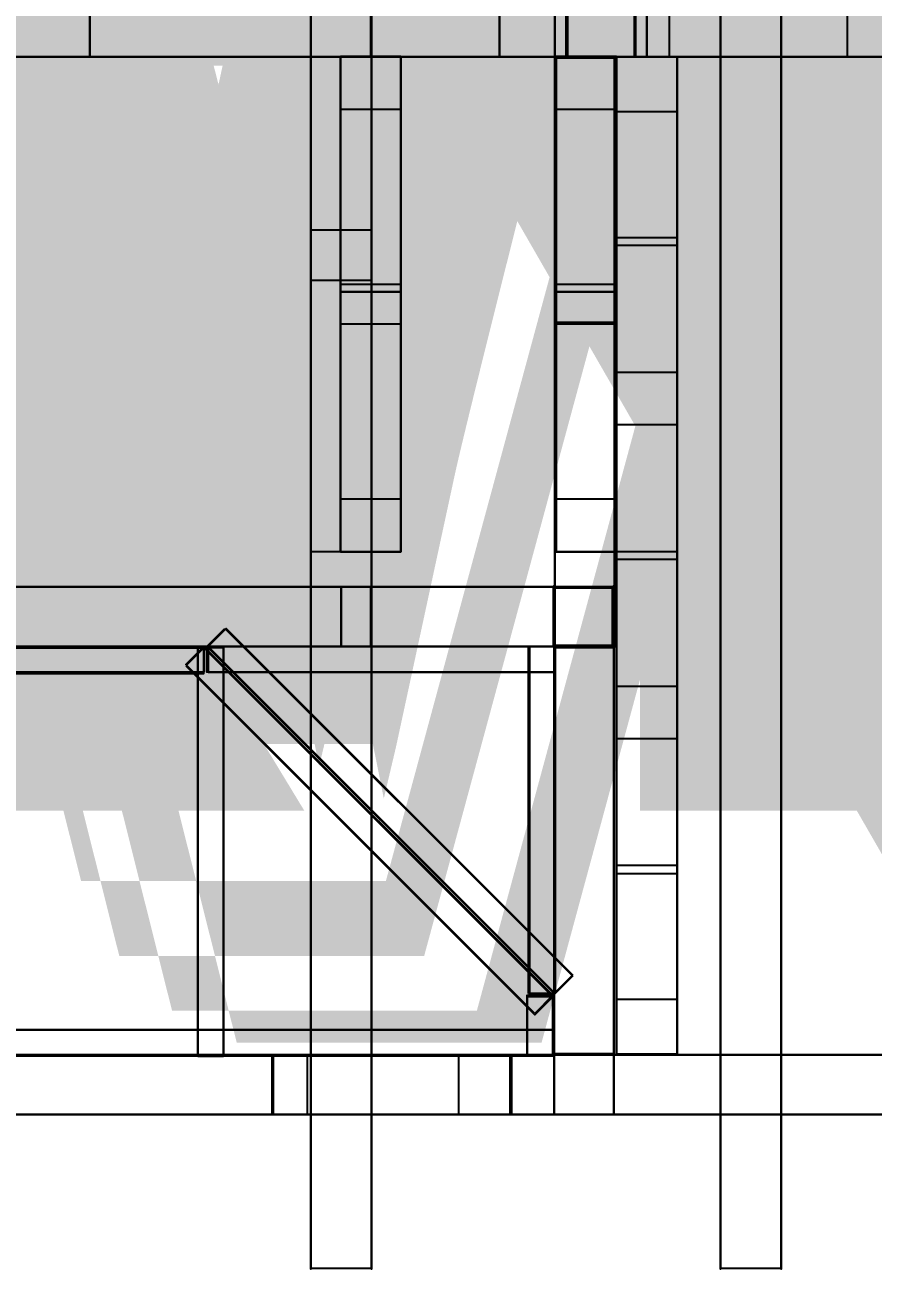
# Model space of a CAD drawing. Header units: inches. Extents: x 29 to 716, y 7 to 470.
# Drawn here: x 163.9 to 213.6, y 6.7 to 79.7 of the extents above; entities that cross this region are included whole.
import ezdxf

# ---------------------------------------------------------------- set-up
doc = ezdxf.new("R2010")
doc.units = ezdxf.units.IN
doc.header["$MEASUREMENT"] = 0
for name, color, linetype in [('FT2', 8, 'CONTINUOUS'), ('n1', 9, 'CONTINUOUS'), ('R1', 4, 'CONTINUOUS'), ('RT2', 7, 'CONTINUOUS'), ('W1', 5, 'CONTINUOUS'), ('W2', 5, 'CONTINUOUS')]:
    doc.layers.add(name, color=color, linetype=linetype)

msp = doc.modelspace()

# ---------------------------------------------------------------- linework, layer by layer
at = {"layer": 'FT2'}
for points in [[(185.89, 48.76, 112), (185.89, 77.81, 112), (182.35, 77.81, 112), (182.35, 48.76, 112)], [(182.35, 48.76, 112), (182.35, 77.81, 112), (182.35, 77.81, 110.54), (182.35, 48.76, 110.54)], [(182.35, 48.76, 96), (182.35, 77.81, 96), (185.89, 77.81, 96), (185.89, 48.76, 96)], [(182.35, 48.76, 96), (182.35, 48.76, 97.46), (182.35, 77.81, 97.46), (182.35, 77.81, 96)], [(182.35, 77.81, 96.04), (182.35, 77.81, 111.96), (185.89, 77.81, 111.96), (185.89, 77.81, 96.04)], [(182.35, 77.81, 96.04), (182.35, 76.35, 96.04), (182.35, 76.35, 111.96), (182.35, 77.81, 111.96)], [(185.89, 48.76, 112), (185.89, 48.76, 110.54), (185.89, 77.81, 110.54), (185.89, 77.81, 112)], [(185.89, 48.76, 96), (185.89, 77.81, 96), (185.89, 77.81, 97.46), (185.89, 48.76, 97.46)], [(185.89, 77.81, 96.04), (185.89, 77.81, 111.96), (185.89, 76.35, 111.96), (185.89, 76.35, 96.04)], [(198.53, 48.76, 112), (198.53, 77.81, 112), (194.99, 77.81, 112), (194.99, 48.76, 112)], [(194.99, 48.76, 112), (194.99, 77.81, 112), (194.99, 77.81, 110.54), (194.99, 48.76, 110.54)], [(194.99, 48.76, 96), (194.99, 77.81, 96), (198.53, 77.81, 96), (198.53, 48.76, 96)], [(194.99, 48.76, 96), (194.99, 48.76, 97.46), (194.99, 77.81, 97.46), (194.99, 77.81, 96)], [(194.99, 77.81, 96.04), (194.99, 77.81, 111.96), (198.53, 77.81, 111.96), (198.53, 77.81, 96.04)], [(194.99, 77.81, 96.04), (194.99, 76.35, 96.04), (194.99, 76.35, 111.96), (194.99, 77.81, 111.96)], [(198.53, 48.76, 112), (198.53, 48.76, 110.54), (198.53, 77.81, 110.54), (198.53, 77.81, 112)], [(198.53, 48.76, 96), (198.53, 77.81, 96), (198.53, 77.81, 97.46), (198.53, 48.76, 97.46)], [(198.53, 77.81, 96.04), (198.53, 77.81, 111.96), (198.53, 76.35, 111.96), (198.53, 76.35, 96.04)], [(202.07, 19.32, 112), (202.07, 77.78, 112), (198.53, 77.78, 112), (198.53, 19.32, 112)], [(198.53, 19.32, 112), (198.53, 77.78, 112), (198.53, 77.78, 110.54), (198.53, 19.32, 110.54)], [(198.53, 19.32, 96), (198.53, 77.78, 96), (202.07, 77.78, 96), (202.07, 19.32, 96)], [(198.53, 19.32, 96), (198.53, 19.32, 97.46), (198.53, 77.78, 97.46), (198.53, 77.78, 96)], [(198.53, 77.78, 96.04), (198.53, 77.78, 111.96), (202.07, 77.78, 111.96), (202.07, 77.78, 96.04)], [(198.53, 77.78, 96.04), (198.53, 76.32, 96.04), (198.53, 76.32, 111.96), (198.53, 77.78, 111.96)], [(202.07, 19.32, 112), (202.07, 19.32, 110.54), (202.07, 77.78, 110.54), (202.07, 77.78, 112)], [(202.07, 19.32, 96), (202.07, 77.78, 96), (202.07, 77.78, 97.46), (202.07, 19.32, 97.46)], [(202.07, 77.78, 96.04), (202.07, 77.78, 111.96), (202.07, 76.32, 111.96), (202.07, 76.32, 96.04)], [(182.35, 64.46, 96.81), (182.35, 74.7, 112), (182.35, 75.91, 111.19), (182.35, 65.66, 96)], [(185.89, 64.46, 96.81), (185.89, 65.66, 96), (185.89, 75.91, 111.19), (185.89, 74.7, 112)], [(194.99, 64.46, 96.81), (194.99, 74.7, 112), (194.99, 75.91, 111.19), (194.99, 65.66, 96)], [(198.53, 64.46, 96.81), (198.53, 65.66, 96), (198.53, 75.91, 111.19), (198.53, 74.7, 112)], [(198.53, 67.2, 96.63), (198.53, 74.56, 112), (198.53, 75.87, 111.37), (198.53, 68.51, 96)], [(202.07, 67.2, 96.63), (202.07, 68.51, 96), (202.07, 75.87, 111.37), (202.07, 74.56, 112)], [(185.89, 64.46, 96.81), (185.89, 74.7, 112), (182.35, 74.7, 112), (182.35, 64.46, 96.81)], [(198.53, 64.46, 96.81), (198.53, 74.7, 112), (194.99, 74.7, 112), (194.99, 64.46, 96.81)], [(202.07, 67.2, 96.63), (202.07, 74.56, 112), (198.53, 74.56, 112), (198.53, 67.2, 96.63)], [(202.07, 59.3, 112), (202.07, 66.72, 96.64), (198.53, 66.72, 96.64), (198.53, 59.3, 112)], [(198.53, 59.3, 112), (198.53, 66.72, 96.64), (198.53, 65.4, 96), (198.53, 57.99, 111.37)], [(202.07, 59.3, 112), (202.07, 57.99, 111.37), (202.07, 65.4, 96), (202.07, 66.72, 96.64)], [(182.35, 64.01, 96.04), (182.35, 64.01, 111.96), (185.89, 64.01, 111.96), (185.89, 64.01, 96.04)], [(182.35, 64.01, 96.04), (182.35, 62.56, 96.04), (182.35, 62.56, 111.96), (182.35, 64.01, 111.96)], [(185.89, 64.01, 96.04), (185.89, 64.01, 111.96), (185.89, 62.56, 111.96), (185.89, 62.56, 96.04)], [(194.99, 64.01, 96.04), (194.99, 64.01, 111.96), (198.53, 64.01, 111.96), (198.53, 64.01, 96.04)], [(194.99, 64.01, 96.04), (194.99, 62.56, 96.04), (194.99, 62.56, 111.96), (194.99, 64.01, 111.96)], [(198.53, 64.01, 96.04), (198.53, 64.01, 111.96), (198.53, 62.56, 111.96), (198.53, 62.56, 96.04)], [(185.89, 51.87, 112), (185.89, 62.11, 96.81), (182.35, 62.11, 96.81), (182.35, 51.87, 112)], [(182.35, 51.87, 112), (182.35, 62.11, 96.81), (182.35, 60.91, 96), (182.35, 50.66, 111.19)], [(185.89, 51.87, 112), (185.89, 50.66, 111.19), (185.89, 60.91, 96), (185.89, 62.11, 96.81)], [(198.53, 51.87, 112), (198.53, 62.11, 96.81), (194.99, 62.11, 96.81), (194.99, 51.87, 112)], [(194.99, 51.87, 112), (194.99, 62.11, 96.81), (194.99, 60.91, 96), (194.99, 50.66, 111.19)], [(198.53, 51.87, 112), (198.53, 50.66, 111.19), (198.53, 60.91, 96), (198.53, 62.11, 96.81)], [(198.53, 48.79, 96.64), (198.53, 56.21, 112), (198.53, 57.52, 111.37), (198.53, 50.1, 96)], [(202.07, 48.79, 96.64), (202.07, 50.1, 96), (202.07, 57.52, 111.37), (202.07, 56.21, 112)], [(202.07, 48.79, 96.64), (202.07, 56.21, 112), (198.53, 56.21, 112), (198.53, 48.79, 96.64)], [(182.35, 48.76, 96.04), (182.35, 48.76, 111.96), (182.35, 50.22, 111.96), (182.35, 50.22, 96.04)], [(185.89, 48.76, 96.04), (185.89, 50.22, 96.04), (185.89, 50.22, 111.96), (185.89, 48.76, 111.96)], [(194.99, 48.76, 96.04), (194.99, 48.76, 111.96), (194.99, 50.22, 111.96), (194.99, 50.22, 96.04)], [(198.53, 48.76, 96.04), (198.53, 50.22, 96.04), (198.53, 50.22, 111.96), (198.53, 48.76, 111.96)], [(185.89, 48.76, 96.04), (185.89, 48.76, 111.96), (182.35, 48.76, 111.96), (182.35, 48.76, 96.04)], [(198.53, 48.76, 96.04), (198.53, 48.76, 111.96), (194.99, 48.76, 111.96), (194.99, 48.76, 96.04)], [(202.07, 40.89, 112), (202.07, 48.31, 96.64), (198.53, 48.31, 96.64), (198.53, 40.89, 112)], [(198.53, 40.89, 112), (198.53, 48.31, 96.64), (198.53, 47, 96), (198.53, 39.58, 111.37)], [(202.07, 40.89, 112), (202.07, 39.58, 111.37), (202.07, 47, 96), (202.07, 48.31, 96.64)], [(198.53, 30.39, 96.64), (198.53, 37.8, 112), (198.53, 39.11, 111.37), (198.53, 31.7, 96)], [(202.07, 30.39, 96.64), (202.07, 31.7, 96), (202.07, 39.11, 111.37), (202.07, 37.8, 112)], [(202.07, 30.39, 96.64), (202.07, 37.8, 112), (198.53, 37.8, 112), (198.53, 30.39, 96.64)], [(202.07, 22.54, 112), (202.07, 29.9, 96.63), (198.53, 29.9, 96.63), (198.53, 22.54, 112)], [(198.53, 22.54, 112), (198.53, 29.9, 96.63), (198.53, 28.59, 96), (198.53, 21.23, 111.37)], [(202.07, 22.54, 112), (202.07, 21.23, 111.37), (202.07, 28.59, 96), (202.07, 29.9, 96.63)], [(198.53, 19.32, 96.04), (198.53, 19.32, 111.96), (198.53, 20.78, 111.96), (198.53, 20.78, 96.04)], [(202.07, 19.32, 96.04), (202.07, 20.78, 96.04), (202.07, 20.78, 111.96), (202.07, 19.32, 111.96)], [(202.07, 19.32, 96.04), (202.07, 19.32, 111.96), (198.53, 19.32, 111.96), (198.53, 19.32, 96.04)]]:
    msp.add_3dface(points, dxfattribs=at)
at = {"layer": 'n1'}
for points in [[(359.33, 77.78, 96), (62.41, 77.78, 96), (62.41, 81.28, 96), (359.33, 81.28, 96)], [(62.41, 77.78, 106), (359.33, 77.78, 106), (359.33, 81.28, 106), (62.41, 81.28, 106)], [(359.33, 77.78, 106), (62.41, 77.78, 106), (62.41, 77.78, 96), (359.33, 77.78, 96)], [(62.41, 77.78, 96), (359.33, 77.78, 96), (359.33, 77.78, 106), (62.41, 77.78, 106)], [(198.29, 43.22, 96), (62.42, 43.22, 96), (62.42, 46.72, 96), (198.29, 46.72, 96)], [(62.42, 46.72, 106), (198.29, 46.72, 106), (198.29, 46.72, 96), (62.42, 46.72, 96)], [(62.42, 43.22, 106), (198.29, 43.22, 106), (198.29, 46.72, 106), (62.42, 46.72, 106)], [(198.29, 46.72, 96), (62.42, 46.72, 96), (62.42, 46.72, 106), (198.29, 46.72, 106)], [(188.29, 46.72, 96), (188.29, 46.72, 106), (198.29, 46.72, 106), (198.29, 46.72, 96)], [(194.85, 46.78, 96), (194.85, 46.78), (194.85, 43.28), (194.85, 43.28, 96)], [(198.29, 43.22, 106), (198.29, 43.22, 96), (198.29, 46.72, 96), (198.29, 46.72, 106)], [(198.35, 46.78), (198.35, 46.78, 96), (198.35, 43.28, 96), (198.35, 43.28)], [(194.85, 43.28), (194.85, 46.66), (198.35, 46.66), (198.35, 43.28)], [(194.85, 43.28, 3.5), (194.85, 46.66, 3.5), (194.85, 46.66), (194.85, 43.28)], [(194.85, 46.66), (194.85, 46.66, 96), (198.35, 46.66, 96), (198.35, 46.66)], [(194.85, 43.16), (194.85, 43.16, 96), (194.85, 46.66, 96), (194.85, 46.66)], [(194.85, 46.66, 96), (194.85, 43.28, 96), (198.35, 43.28, 96), (198.35, 46.66, 96)], [(194.85, 46.66, 92.5), (194.85, 43.28, 92.5), (194.85, 43.28, 96), (194.85, 46.66, 96)], [(198.35, 46.66, 3.5), (198.35, 43.28, 3.5), (198.35, 43.28), (198.35, 46.66)], [(198.35, 43.16, 96), (198.35, 43.16), (198.35, 46.66), (198.35, 46.66, 96)], [(198.35, 43.28, 92.5), (198.35, 46.66, 92.5), (198.35, 46.66, 96), (198.35, 43.28, 96)], [(198.29, 43.22, 106), (62.42, 43.22, 106), (62.42, 43.22, 96), (198.29, 43.22, 96)], [(62.42, 43.22, 96), (198.29, 43.22, 96), (198.29, 43.22, 106), (62.42, 43.22, 106)], [(188.29, 43.22, 106), (188.29, 43.22, 96), (198.29, 43.22, 96), (198.29, 43.22, 106)], [(194.85, 43.28, 96), (194.85, 43.28), (198.35, 43.28), (198.35, 43.28, 96)]]:
    msp.add_3dface(points, dxfattribs=at)
at = {"layer": 'R1'}
for points in [[(175.58, 44.28, 102.55), (195.92, 23.94, 102.12), (194.86, 22.88, 102.15), (174.52, 43.22, 102.57)], [(195.99, 23.94, 105.69), (175.65, 44.28, 106.11), (174.59, 43.22, 106.13), (194.93, 22.88, 105.71)], [(174.34, 43.22, 102.57), (89.86, 43.22, 102.57), (89.86, 43.14, 106.13), (174.34, 43.14, 106.13)], [(174.34, 41.72, 102.54), (89.86, 41.72, 102.54), (89.86, 43.22, 102.57), (174.34, 43.22, 102.57)], [(89.86, 41.64, 106.1), (174.34, 41.64, 106.1), (174.34, 43.14, 106.13), (89.86, 43.14, 106.13)], [(193.73, 21.71, 102.12), (173.28, 42.16, 102.55), (174.34, 43.22, 102.57), (194.79, 22.77, 102.14)], [(173.28, 42.08, 106.11), (193.73, 21.63, 105.68), (194.79, 22.69, 105.71), (174.34, 43.14, 106.13)], [(173.99, 43.22, 102.57), (173.99, 19.28, 102.07), (173.99, 19.21, 105.63), (173.99, 43.14, 106.13)], [(175.49, 43.22, 102.57), (175.49, 19.28, 102.07), (173.99, 19.28, 102.07), (173.99, 43.22, 102.57)], [(175.49, 19.21, 105.63), (175.49, 43.14, 106.13), (173.99, 43.14, 106.13), (173.99, 19.21, 105.63)], [(194.79, 22.77, 102.14), (174.34, 43.22, 102.57), (174.34, 43.14, 106.13), (194.79, 22.69, 105.71)], [(174.52, 43.22, 102.57), (194.86, 22.88, 102.15), (194.93, 22.88, 105.71), (174.59, 43.22, 106.13)], [(194.86, 43.22, 102.15), (174.52, 43.22, 102.57), (174.59, 43.22, 106.13), (194.93, 43.22, 105.71)], [(194.86, 41.72, 102.15), (174.52, 41.72, 102.57), (174.52, 43.22, 102.57), (194.86, 43.22, 102.15)], [(174.59, 41.72, 106.13), (194.93, 41.72, 105.71), (194.93, 43.22, 105.71), (174.59, 43.22, 106.13)], [(193.36, 22.88, 102.18), (193.36, 43.22, 102.18), (194.86, 43.22, 102.15), (194.86, 22.88, 102.15)], [(193.43, 43.22, 105.74), (193.43, 22.88, 105.74), (194.93, 22.88, 105.71), (194.93, 43.22, 105.71)], [(194.86, 22.88, 102.15), (194.86, 43.22, 102.15), (194.93, 43.22, 105.71), (194.93, 22.88, 105.71)], [(193.29, 19.29, 102.07), (193.29, 22.77, 102.14), (194.79, 22.77, 102.14), (194.79, 19.29, 102.07)], [(193.29, 22.69, 105.71), (193.29, 19.22, 105.63), (194.79, 19.22, 105.63), (194.79, 22.69, 105.71)], [(194.79, 19.29, 102.07), (194.79, 22.77, 102.14), (194.79, 22.69, 105.71), (194.79, 19.22, 105.63)], [(77.57, 20.76, 102.1), (194.79, 20.79, 102.1), (194.79, 19.29, 102.07), (77.57, 19.26, 102.07)], [(194.79, 20.72, 105.67), (77.57, 20.68, 105.66), (77.57, 19.18, 105.63), (194.79, 19.22, 105.63)], [(77.57, 19.26, 102.07), (194.79, 19.29, 102.07), (194.79, 19.22, 105.63), (77.57, 19.18, 105.63)]]:
    msp.add_3dface(points, dxfattribs=at)
at = {"layer": 'RT2'}
for points in [[(180.61, 377.81, 223.5), (180.61, 6.78, 238.98), (184.16, 6.78, 238.98), (184.16, 377.81, 223.5)], [(180.61, 377.81, 223.5), (180.61, 377.74, 222.04), (180.61, 6.72, 237.53), (180.61, 6.78, 238.98)], [(184.16, 377.81, 223.5), (184.16, 6.78, 238.98), (184.16, 6.72, 237.53), (184.16, 377.74, 222.04)], [(204.62, 377.81, 223.5), (204.62, 6.78, 238.98), (208.17, 6.78, 238.98), (208.17, 377.81, 223.5)], [(204.62, 377.81, 223.5), (204.62, 377.74, 222.04), (204.62, 6.72, 237.53), (204.62, 6.78, 238.98)], [(208.17, 377.81, 223.5), (208.17, 6.78, 238.98), (208.17, 6.72, 237.53), (208.17, 377.74, 222.04)], [(180.61, 344.31, 208.79), (180.61, 46.72, 221.21), (180.61, 46.78, 222.67), (180.61, 344.37, 210.25)], [(184.16, 344.31, 208.79), (184.16, 46.72, 221.21), (180.61, 46.72, 221.21), (180.61, 344.31, 208.79)], [(184.16, 344.31, 208.79), (184.16, 344.37, 210.25), (184.16, 46.78, 222.67), (184.16, 46.72, 221.21)], [(180.61, 83.17, 221.03), (180.61, 67.65, 236.44), (184.16, 67.65, 236.44), (184.16, 83.17, 221.03)], [(180.61, 83.17, 221.03), (180.61, 82.15, 220), (180.61, 66.63, 235.41), (180.61, 67.65, 236.44)], [(184.16, 83.17, 221.03), (184.16, 67.65, 236.44), (184.16, 66.63, 235.41), (184.16, 82.15, 220)], [(180.61, 64.67, 236.57), (180.61, 65.64, 235.48), (180.61, 49.76, 221.34), (180.61, 48.79, 222.43)], [(184.16, 64.67, 236.57), (184.16, 48.79, 222.43), (184.16, 49.76, 221.34), (184.16, 65.64, 235.48)], [(180.61, 64.67, 236.57), (180.61, 48.79, 222.43), (184.16, 48.79, 222.43), (184.16, 64.67, 236.57)], [(180.61, 46.72, 221.21), (180.61, 46.72, 237.24), (180.61, 48.18, 237.24), (180.61, 48.18, 221.21)], [(184.16, 46.72, 221.21), (184.16, 48.18, 221.21), (184.16, 48.18, 237.24), (184.16, 46.72, 237.24)], [(184.16, 46.72, 221.21), (184.16, 46.72, 237.24), (180.61, 46.72, 237.24), (180.61, 46.72, 221.21)]]:
    msp.add_3dface(points, dxfattribs=at)
at = {"layer": 'W1'}
for points in [[(362.83, 77.78, 106), (62.4, 77.78, 106), (62.4, 81.28, 106), (362.83, 81.28, 106)], [(62.4, 77.78, 112.75), (362.83, 77.78, 112.75), (362.83, 81.28, 112.75), (62.4, 81.28, 112.75)], [(167.66, 77.78, 112.75), (167.66, 77.78, 106), (167.66, 81.28, 106), (167.66, 81.28, 112.75)], [(184.12, 77.78, 112.75), (184.12, 77.78, 106), (184.12, 81.28, 106), (184.12, 81.28, 112.75)], [(191.66, 77.78, 112.75), (191.66, 77.78, 106), (191.66, 81.28, 106), (191.66, 81.28, 112.75)], [(200.3, 77.78, 112.75), (200.3, 77.78, 106), (200.3, 81.28, 106), (200.3, 81.28, 112.75)], [(362.83, 77.78, 107.5), (62.4, 77.78, 107.5), (62.4, 77.78, 106), (362.83, 77.78, 106)], [(62.4, 77.78, 111.25), (362.83, 77.78, 111.25), (362.83, 77.78, 112.75), (62.4, 77.78, 112.75)], [(166.16, 77.78, 112.75), (166.16, 77.78, 106), (167.66, 77.78, 106), (167.66, 77.78, 112.75)], [(182.62, 77.78, 112.75), (182.62, 77.78, 106), (184.12, 77.78, 106), (184.12, 77.78, 112.75)], [(190.16, 77.78, 112.75), (190.16, 77.78, 106), (191.66, 77.78, 106), (191.66, 77.78, 112.75)], [(198.8, 77.78, 112.75), (198.8, 77.78, 106), (200.3, 77.78, 106), (200.3, 77.78, 112.75)], [(62.41, 46.72, 106), (198.29, 46.72, 106), (198.29, 43.22, 106), (62.41, 43.22, 106)], [(62.41, 46.72, 107.5), (198.29, 46.72, 107.5), (198.29, 46.72, 106), (62.41, 46.72, 106)], [(198.29, 46.72, 112.75), (62.41, 46.72, 112.75), (62.41, 43.22, 112.75), (198.29, 43.22, 112.75)], [(198.29, 46.72, 111.25), (62.41, 46.72, 111.25), (62.41, 46.72, 112.75), (198.29, 46.72, 112.75)], [(184.12, 46.72, 112.75), (184.12, 46.72, 106), (184.12, 43.22, 106), (184.12, 43.22, 112.75)], [(185.62, 46.72, 112.75), (185.62, 46.72, 106), (184.12, 46.72, 106), (184.12, 46.72, 112.75)], [(193.36, 46.72, 106), (193.36, 46.72, 112.75), (194.86, 46.72, 112.75), (194.86, 46.72, 106)], [(194.86, 46.72, 106), (194.86, 46.72, 112.75), (194.86, 43.22, 112.75), (194.86, 43.22, 106)], [(196.79, 46.72, 106), (196.79, 46.72, 112.75), (198.29, 46.72, 112.75), (198.29, 46.72, 106)], [(198.29, 46.72, 106), (198.29, 46.72, 112.75), (198.29, 43.22, 112.75), (198.29, 43.22, 106)], [(198.29, 43.22, 107.5), (62.41, 43.22, 107.5), (62.41, 43.22, 106), (198.29, 43.22, 106)], [(62.41, 43.22, 111.25), (198.29, 43.22, 111.25), (198.29, 43.22, 112.75), (62.41, 43.22, 112.75)], [(185.62, 43.22, 106), (185.62, 43.22, 112.75), (184.12, 43.22, 112.75), (184.12, 43.22, 106)], [(193.36, 43.22, 112.75), (193.36, 43.22, 106), (194.86, 43.22, 106), (194.86, 43.22, 112.75)], [(194.86, 19.34), (194.86, 43.16), (198.36, 43.16), (198.36, 19.34)], [(194.86, 19.34, 1.5), (194.86, 43.16, 1.5), (194.86, 43.16), (194.86, 19.34)], [(194.86, 43.16), (194.86, 43.16, 134), (198.36, 43.16, 134), (198.36, 43.16)], [(194.86, 41.66), (194.86, 41.66, 134), (194.86, 43.16, 134), (194.86, 43.16)], [(194.86, 43.16, 134), (194.86, 19.34, 134), (198.36, 19.34, 134), (198.36, 43.16, 134)], [(194.86, 43.16, 132.5), (194.86, 19.34, 132.5), (194.86, 19.34, 134), (194.86, 43.16, 134)], [(194.86, 43.16, 44.67), (194.86, 19.34, 44.67), (198.36, 19.34, 44.67), (198.36, 43.16, 44.67)], [(194.86, 43.16, 43.17), (194.86, 19.34, 43.17), (194.86, 19.34, 44.67), (194.86, 43.16, 44.67)], [(194.86, 43.16, 89.33), (194.86, 19.34, 89.33), (198.36, 19.34, 89.33), (198.36, 43.16, 89.33)], [(194.86, 43.16, 87.83), (194.86, 19.34, 87.83), (194.86, 19.34, 89.33), (194.86, 43.16, 89.33)], [(196.79, 43.22, 112.75), (196.79, 43.22, 106), (198.29, 43.22, 106), (198.29, 43.22, 112.75)], [(198.36, 43.16, 1.5), (198.36, 19.34, 1.5), (198.36, 19.34), (198.36, 43.16)], [(198.36, 41.66, 134), (198.36, 41.66), (198.36, 43.16), (198.36, 43.16, 134)], [(198.36, 19.34, 132.5), (198.36, 43.16, 132.5), (198.36, 43.16, 134), (198.36, 19.34, 134)], [(198.36, 19.34, 43.17), (198.36, 43.16, 43.17), (198.36, 43.16, 44.67), (198.36, 19.34, 44.67)], [(198.36, 19.34, 87.83), (198.36, 43.16, 87.83), (198.36, 43.16, 89.33), (198.36, 19.34, 89.33)], [(194.86, 20.84, 134), (194.86, 20.84), (194.86, 19.34), (194.86, 19.34, 134)], [(198.36, 20.84), (198.36, 20.84, 134), (198.36, 19.34, 134), (198.36, 19.34)], [(77.91, 19.29), (364.6, 19.29), (364.6, 15.79), (77.91, 15.79)], [(77.91, 19.29, 1.5), (364.6, 19.29, 1.5), (364.6, 19.29), (77.91, 19.29)], [(364.6, 19.29, 134), (77.91, 19.29, 134), (77.91, 15.79, 134), (364.6, 15.79, 134)], [(364.6, 19.29, 132.5), (77.91, 19.29, 132.5), (77.91, 19.29, 134), (364.6, 19.29, 134)], [(178.35, 19.29, 44.67), (158.26, 19.29, 44.67), (158.26, 15.79, 44.67), (178.35, 15.79, 44.67)], [(178.35, 19.29, 43.17), (158.26, 19.29, 43.17), (158.26, 19.29, 44.67), (178.35, 19.29, 44.67)], [(178.35, 19.29, 89.33), (158.26, 19.29, 89.33), (158.26, 15.79, 89.33), (178.35, 15.79, 89.33)], [(178.35, 19.29, 87.83), (158.26, 19.29, 87.83), (158.26, 19.29, 89.33), (178.35, 19.29, 89.33)], [(176.85, 19.29), (176.85, 19.29, 134), (178.35, 19.29, 134), (178.35, 19.29)], [(178.35, 19.29, 84), (192.36, 19.29, 84), (192.36, 15.79, 84), (178.35, 15.79, 84)], [(178.35, 19.29, 85.5), (192.36, 19.29, 85.5), (192.36, 19.29, 84), (178.35, 19.29, 84)], [(178.35, 19.29), (178.35, 19.29, 134), (178.35, 15.79, 134), (178.35, 15.79)], [(178.41, 19.29, 134), (178.41, 19.29, 84), (178.41, 15.79, 84), (178.41, 15.79, 134)], [(179.91, 19.29, 134), (179.91, 19.29, 84), (178.41, 19.29, 84), (178.41, 19.29, 134)], [(192.29, 19.29, 100), (178.41, 19.29, 100), (178.41, 15.79, 100), (192.29, 15.79, 100)], [(192.29, 19.29, 98.5), (178.41, 19.29, 98.5), (178.41, 19.29, 100), (192.29, 19.29, 100)], [(189.29, 19.29, 100), (180.39, 19.29, 84), (180.39, 15.79, 84), (189.29, 15.79, 100)], [(190.6, 19.29, 99.27), (181.7, 19.29, 83.27), (180.39, 19.29, 84), (189.29, 19.29, 100)], [(190.79, 19.29, 84), (190.79, 19.29, 134), (192.29, 19.29, 134), (192.29, 19.29, 84)], [(192.29, 19.29, 84), (192.29, 19.29, 134), (192.29, 15.79, 134), (192.29, 15.79, 84)], [(192.36, 19.29, 134), (192.36, 19.29), (192.36, 15.79), (192.36, 15.79, 134)], [(193.86, 19.29, 134), (193.86, 19.29), (192.36, 19.29), (192.36, 19.29, 134)], [(194.86, 19.29, 44.67), (192.36, 19.29, 44.67), (192.36, 15.79, 44.67), (194.86, 15.79, 44.67)], [(194.86, 19.29, 43.17), (192.36, 19.29, 43.17), (192.36, 19.29, 44.67), (194.86, 19.29, 44.67)], [(194.86, 19.29, 89.33), (192.36, 19.29, 89.33), (192.36, 15.79, 89.33), (194.86, 15.79, 89.33)], [(194.86, 19.29, 87.83), (192.36, 19.29, 87.83), (192.36, 19.29, 89.33), (194.86, 19.29, 89.33)], [(193.36, 19.29), (193.36, 19.29, 134), (194.86, 19.29, 134), (194.86, 19.29)], [(194.86, 19.34, 134), (194.86, 19.34), (198.36, 19.34), (198.36, 19.34, 134)], [(194.86, 19.29), (194.86, 19.29, 134), (194.86, 15.79, 134), (194.86, 15.79)], [(198.36, 19.29, 44.67), (194.86, 19.29, 44.67), (194.86, 15.79, 44.67), (198.36, 15.79, 44.67)], [(198.36, 19.29, 43.17), (194.86, 19.29, 43.17), (194.86, 19.29, 44.67), (198.36, 19.29, 44.67)], [(198.36, 19.29, 89.33), (194.86, 19.29, 89.33), (194.86, 15.79, 89.33), (198.36, 15.79, 89.33)], [(198.36, 19.29, 87.83), (194.86, 19.29, 87.83), (194.86, 19.29, 89.33), (198.36, 19.29, 89.33)], [(198.36, 19.29, 134), (198.36, 19.29), (198.36, 15.79), (198.36, 15.79, 134)], [(199.86, 19.29, 134), (199.86, 19.29), (198.36, 19.29), (198.36, 19.29, 134)], [(224.3, 19.29, 44.67), (198.36, 19.29, 44.67), (198.36, 15.79, 44.67), (224.3, 15.79, 44.67)], [(224.3, 19.29, 43.17), (198.36, 19.29, 43.17), (198.36, 19.29, 44.67), (224.3, 19.29, 44.67)], [(224.3, 19.29, 89.33), (198.36, 19.29, 89.33), (198.36, 15.79, 89.33), (224.3, 15.79, 89.33)], [(224.3, 19.29, 87.83), (198.36, 19.29, 87.83), (198.36, 19.29, 89.33), (224.3, 19.29, 89.33)], [(364.6, 15.79, 1.5), (77.91, 15.79, 1.5), (77.91, 15.79), (364.6, 15.79)], [(77.91, 15.79, 132.5), (364.6, 15.79, 132.5), (364.6, 15.79, 134), (77.91, 15.79, 134)], [(158.26, 15.79, 43.17), (178.35, 15.79, 43.17), (178.35, 15.79, 44.67), (158.26, 15.79, 44.67)], [(158.26, 15.79, 87.83), (178.35, 15.79, 87.83), (178.35, 15.79, 89.33), (158.26, 15.79, 89.33)], [(176.85, 15.79, 134), (176.85, 15.79), (178.35, 15.79), (178.35, 15.79, 134)], [(192.36, 15.79, 85.5), (178.35, 15.79, 85.5), (178.35, 15.79, 84), (192.36, 15.79, 84)], [(179.91, 15.79, 84), (179.91, 15.79, 134), (178.41, 15.79, 134), (178.41, 15.79, 84)], [(178.41, 15.79, 98.5), (192.29, 15.79, 98.5), (192.29, 15.79, 100), (178.41, 15.79, 100)], [(181.7, 15.79, 83.27), (190.6, 15.79, 99.27), (189.29, 15.79, 100), (180.39, 15.79, 84)], [(190.79, 15.79, 134), (190.79, 15.79, 84), (192.29, 15.79, 84), (192.29, 15.79, 134)], [(193.86, 15.79), (193.86, 15.79, 134), (192.36, 15.79, 134), (192.36, 15.79)], [(192.36, 15.79, 43.17), (194.86, 15.79, 43.17), (194.86, 15.79, 44.67), (192.36, 15.79, 44.67)], [(192.36, 15.79, 87.83), (194.86, 15.79, 87.83), (194.86, 15.79, 89.33), (192.36, 15.79, 89.33)], [(193.36, 15.79, 134), (193.36, 15.79), (194.86, 15.79), (194.86, 15.79, 134)], [(194.86, 15.79, 43.17), (198.36, 15.79, 43.17), (198.36, 15.79, 44.67), (194.86, 15.79, 44.67)], [(194.86, 15.79, 87.83), (198.36, 15.79, 87.83), (198.36, 15.79, 89.33), (194.86, 15.79, 89.33)], [(199.86, 15.79), (199.86, 15.79, 134), (198.36, 15.79, 134), (198.36, 15.79)], [(198.36, 15.79, 43.17), (224.3, 15.79, 43.17), (224.3, 15.79, 44.67), (198.36, 15.79, 44.67)], [(198.36, 15.79, 87.83), (224.3, 15.79, 87.83), (224.3, 15.79, 89.33), (198.36, 15.79, 89.33)]]:
    msp.add_3dface(points, dxfattribs=at)
at = {"layer": 'W2'}
for points in [[(359.33, 77.78, 112.75), (194.9, 77.78, 112.75), (194.9, 81.28, 112.75), (359.33, 81.28, 112.75)], [(194.9, 77.78, 112.75), (194.9, 77.78, 232.5), (194.9, 81.28, 232.5), (194.9, 81.28, 112.75)], [(194.9, 77.78, 232.5), (359.33, 77.78, 232.5), (359.33, 81.28, 232.5), (194.9, 81.28, 232.5)], [(195.57, 77.78, 232.5), (195.57, 77.78, 112.75), (195.57, 81.28, 112.75), (195.57, 81.28, 232.5)], [(195.64, 77.78, 112.75), (195.64, 77.78, 232.5), (195.64, 81.28, 232.5), (195.64, 81.28, 112.75)], [(199.57, 77.78, 212.75), (195.64, 77.78, 212.75), (195.64, 81.28, 212.75), (199.57, 81.28, 212.75)], [(195.64, 77.78, 172.63), (199.57, 77.78, 172.63), (199.57, 81.28, 172.63), (195.64, 81.28, 172.63)], [(199.57, 77.78, 232.5), (199.57, 77.78, 112.75), (199.57, 81.28, 112.75), (199.57, 81.28, 232.5)], [(299.57, 77.78, 212.75), (199.57, 77.78, 212.75), (199.57, 81.28, 212.75), (299.57, 81.28, 212.75)], [(199.64, 77.78, 212.75), (199.64, 77.78, 232.5), (199.64, 81.28, 232.5), (199.64, 81.28, 212.75)], [(201.61, 77.78, 212.75), (212.06, 77.78, 232.5), (212.06, 81.28, 232.5), (201.61, 81.28, 212.75)], [(194.07, 77.78, 232.5), (194.07, 77.78, 112.75), (195.57, 77.78, 112.75), (195.57, 77.78, 232.5)], [(305.07, 77.78, 212.75), (194.07, 77.78, 212.75), (194.07, 77.78, 232.5), (305.07, 77.78, 232.5)], [(359.33, 77.78, 114.25), (194.9, 77.78, 114.25), (194.9, 77.78, 112.75), (359.33, 77.78, 112.75)], [(196.4, 77.78, 112.75), (196.4, 77.78, 232.5), (194.9, 77.78, 232.5), (194.9, 77.78, 112.75)], [(194.9, 77.78, 231), (359.33, 77.78, 231), (359.33, 77.78, 232.5), (194.9, 77.78, 232.5)], [(198.4, 77.72, 112.75), (198.4, 43.22, 112.75), (194.9, 43.22, 112.75), (194.9, 77.72, 112.75)], [(194.9, 43.22, 114.25), (194.9, 77.72, 114.25), (194.9, 77.72, 112.75), (194.9, 43.22, 112.75)], [(198.4, 43.22, 237.46), (198.4, 77.72, 236.02), (194.9, 77.72, 236.02), (194.9, 43.22, 237.46)], [(194.9, 77.66, 234.52), (194.9, 43.16, 235.96), (194.9, 43.22, 237.46), (194.9, 77.72, 236.02)], [(198.4, 77.72, 236.02), (198.4, 77.72, 112.75), (194.9, 77.72, 112.75), (194.9, 77.72, 236.02)], [(194.9, 76.22, 112.75), (194.9, 76.22, 236.02), (194.9, 77.72, 236.02), (194.9, 77.72, 112.75)], [(198.4, 62.22, 154.32), (198.4, 77.72, 154.32), (194.9, 77.72, 154.32), (194.9, 62.22, 154.32)], [(194.9, 77.72, 152.82), (194.9, 62.22, 152.82), (194.9, 62.22, 154.32), (194.9, 77.72, 154.32)], [(198.4, 62.22, 195.89), (198.4, 77.72, 195.89), (194.9, 77.72, 195.89), (194.9, 62.22, 195.89)], [(194.9, 77.72, 194.39), (194.9, 62.22, 194.39), (194.9, 62.22, 195.89), (194.9, 77.72, 195.89)], [(197.14, 77.78, 112.75), (197.14, 77.78, 232.5), (195.64, 77.78, 232.5), (195.64, 77.78, 112.75)], [(199.57, 77.78, 214.25), (195.64, 77.78, 214.25), (195.64, 77.78, 212.75), (199.57, 77.78, 212.75)], [(195.64, 77.78, 171.13), (199.57, 77.78, 171.13), (199.57, 77.78, 172.63), (195.64, 77.78, 172.63)], [(198.07, 77.78, 232.5), (198.07, 77.78, 112.75), (199.57, 77.78, 112.75), (199.57, 77.78, 232.5)], [(198.4, 77.72, 114.25), (198.4, 43.22, 114.25), (198.4, 43.22, 112.75), (198.4, 77.72, 112.75)], [(198.4, 43.16, 235.96), (198.4, 77.66, 234.52), (198.4, 77.72, 236.02), (198.4, 43.22, 237.46)], [(198.4, 76.22, 236.02), (198.4, 76.22, 112.75), (198.4, 77.72, 112.75), (198.4, 77.72, 236.02)], [(198.4, 62.22, 152.82), (198.4, 77.72, 152.82), (198.4, 77.72, 154.32), (198.4, 62.22, 154.32)], [(198.4, 62.22, 194.39), (198.4, 77.72, 194.39), (198.4, 77.72, 195.89), (198.4, 62.22, 195.89)], [(299.57, 77.78, 214.25), (199.57, 77.78, 214.25), (199.57, 77.78, 212.75), (299.57, 77.78, 212.75)], [(201.14, 77.78, 212.75), (201.14, 77.78, 232.5), (199.64, 77.78, 232.5), (199.64, 77.78, 212.75)], [(202.94, 77.78, 212.05), (213.38, 77.78, 231.8), (212.06, 77.78, 232.5), (201.61, 77.78, 212.75)], [(198.4, 62.22, 236.67), (198.4, 62.22, 112.75), (194.9, 62.22, 112.75), (194.9, 62.22, 236.67)], [(194.9, 60.72, 112.75), (194.9, 60.72, 236.67), (194.9, 62.22, 236.67), (194.9, 62.22, 112.75)], [(198.4, 46.72, 154.32), (198.4, 62.22, 154.32), (194.9, 62.22, 154.32), (194.9, 46.72, 154.32)], [(194.9, 62.22, 152.82), (194.9, 46.72, 152.82), (194.9, 46.72, 154.32), (194.9, 62.22, 154.32)], [(198.4, 46.72, 195.89), (198.4, 62.22, 195.89), (194.9, 62.22, 195.89), (194.9, 46.72, 195.89)], [(194.9, 62.22, 194.39), (194.9, 46.72, 194.39), (194.9, 46.72, 195.89), (194.9, 62.22, 195.89)], [(198.4, 60.72, 236.67), (198.4, 60.72, 112.75), (198.4, 62.22, 112.75), (198.4, 62.22, 236.67)], [(198.4, 46.72, 152.82), (198.4, 62.22, 152.82), (198.4, 62.22, 154.32), (198.4, 46.72, 154.32)], [(198.4, 46.72, 194.39), (198.4, 62.22, 194.39), (198.4, 62.22, 195.89), (198.4, 46.72, 195.89)], [(194.9, 48.22, 237.32), (194.9, 48.22, 112.75), (194.9, 46.72, 112.75), (194.9, 46.72, 237.32)], [(198.4, 48.22, 112.75), (198.4, 48.22, 237.32), (198.4, 46.72, 237.32), (198.4, 46.72, 112.75)], [(194.83, 43.22, 112.75), (65.96, 43.22, 112.75), (65.96, 46.72, 112.75), (194.83, 46.72, 112.75)], [(65.96, 46.72, 114.25), (194.83, 46.72, 114.25), (194.83, 46.72, 112.75), (65.96, 46.72, 112.75)], [(65.96, 43.22, 233.75), (194.83, 43.22, 233.75), (194.83, 46.72, 233.75), (65.96, 46.72, 233.75)], [(194.83, 46.72, 232.25), (65.96, 46.72, 232.25), (65.96, 46.72, 233.75), (194.83, 46.72, 233.75)], [(158.38, 43.22, 153.08), (182.38, 43.22, 153.08), (182.38, 46.72, 153.08), (158.38, 46.72, 153.08)], [(182.38, 46.72, 151.58), (158.38, 46.72, 151.58), (158.38, 46.72, 153.08), (182.38, 46.72, 153.08)], [(158.38, 43.22, 193.42), (182.38, 43.22, 193.42), (182.38, 46.72, 193.42), (158.38, 46.72, 193.42)], [(182.38, 46.72, 191.92), (158.38, 46.72, 191.92), (158.38, 46.72, 193.42), (182.38, 46.72, 193.42)], [(180.88, 46.72, 112.75), (180.88, 46.72, 233.75), (182.38, 46.72, 233.75), (182.38, 46.72, 112.75)], [(182.38, 43.22, 233.75), (182.38, 43.22, 112.75), (182.38, 46.72, 112.75), (182.38, 46.72, 233.75)], [(182.38, 43.22, 153.08), (194.83, 43.22, 153.08), (194.83, 46.72, 153.08), (182.38, 46.72, 153.08)], [(194.83, 46.72, 151.58), (182.38, 46.72, 151.58), (182.38, 46.72, 153.08), (194.83, 46.72, 153.08)], [(182.38, 43.22, 193.42), (194.83, 43.22, 193.42), (194.83, 46.72, 193.42), (182.38, 46.72, 193.42)], [(194.83, 46.72, 191.92), (182.38, 46.72, 191.92), (182.38, 46.72, 193.42), (194.83, 46.72, 193.42)], [(193.33, 46.72, 112.75), (193.33, 46.72, 233.75), (194.83, 46.72, 233.75), (194.83, 46.72, 112.75)], [(194.83, 43.22, 233.75), (194.83, 43.22, 112.75), (194.83, 46.72, 112.75), (194.83, 46.72, 233.75)], [(198.4, 46.72, 112.75), (198.4, 46.72, 237.32), (194.9, 46.72, 237.32), (194.9, 46.72, 112.75)], [(198.4, 43.22, 154.32), (198.4, 46.72, 154.32), (194.9, 46.72, 154.32), (194.9, 43.22, 154.32)], [(194.9, 46.72, 152.82), (194.9, 43.22, 152.82), (194.9, 43.22, 154.32), (194.9, 46.72, 154.32)], [(198.4, 43.22, 195.89), (198.4, 46.72, 195.89), (194.9, 46.72, 195.89), (194.9, 43.22, 195.89)], [(194.9, 46.72, 194.39), (194.9, 43.22, 194.39), (194.9, 43.22, 195.89), (194.9, 46.72, 195.89)], [(198.4, 43.22, 152.82), (198.4, 46.72, 152.82), (198.4, 46.72, 154.32), (198.4, 43.22, 154.32)], [(198.4, 43.22, 194.39), (198.4, 46.72, 194.39), (198.4, 46.72, 195.89), (198.4, 43.22, 195.89)], [(194.9, 44.72, 237.46), (194.9, 44.72, 112.75), (194.9, 43.22, 112.75), (194.9, 43.22, 237.46)], [(198.4, 44.72, 112.75), (198.4, 44.72, 237.46), (198.4, 43.22, 237.46), (198.4, 43.22, 112.75)], [(194.83, 43.22, 114.25), (65.96, 43.22, 114.25), (65.96, 43.22, 112.75), (194.83, 43.22, 112.75)], [(65.96, 43.22, 232.25), (194.83, 43.22, 232.25), (194.83, 43.22, 233.75), (65.96, 43.22, 233.75)], [(158.38, 43.22, 151.58), (182.38, 43.22, 151.58), (182.38, 43.22, 153.08), (158.38, 43.22, 153.08)], [(158.38, 43.22, 191.92), (182.38, 43.22, 191.92), (182.38, 43.22, 193.42), (158.38, 43.22, 193.42)], [(180.88, 43.22, 233.75), (180.88, 43.22, 112.75), (182.38, 43.22, 112.75), (182.38, 43.22, 233.75)], [(182.38, 43.22, 151.58), (194.83, 43.22, 151.58), (194.83, 43.22, 153.08), (182.38, 43.22, 153.08)], [(182.38, 43.22, 191.92), (194.83, 43.22, 191.92), (194.83, 43.22, 193.42), (182.38, 43.22, 193.42)], [(193.33, 43.22, 233.75), (193.33, 43.22, 112.75), (194.83, 43.22, 112.75), (194.83, 43.22, 233.75)], [(198.4, 43.22, 112.75), (198.4, 43.22, 237.46), (194.9, 43.22, 237.46), (194.9, 43.22, 112.75)]]:
    msp.add_3dface(points, dxfattribs=at)

# ---------------------------------------------------------------- texts
at = {"layer": 'n1t'}
for s, p in [('W75', (210.87, 77.78, 109.94)), ('W63', (62.35, 44.97, 99.94)), ('W62', (194.85, 44.97, 99.94)), ('W64', (130.35, 43.22, 109.94))]:
    msp.add_text(s, height=120, dxfattribs=at).set_placement(p)
at = {"layer": 'R1t'}
for s, p in [('R4', (188.05, 36.41, 106.51)), ('R11', (71.79, 33.59, 106.51)), ('R3', (124.94, 27.44, 106.51))]:
    msp.add_text(s, height=120, dxfattribs=at).set_placement(p)
at = {"layer": 'W1t'}
for s, p in [('W76', (212.62, 77.78, 116.69)), ('W77', (65.85, 49.53, 91.94)), ('W65', (130.35, 46.72, 116.69)), ('W66', (65.85, 37.5, 137.94)), ('W49', (66.62, 29.48, 137.94)), ('W14', (194.86, 31.25, 137.94)), ('W50', (68.86, 25.08, 137.94)), ('W51', (71.95, 21.88, 137.94)), ('W52', (75.74, 20, 137.94))]:
    msp.add_text(s, height=120, dxfattribs=at).set_placement(p)
at = {"layer": 'W2t'}
for s, p in [('W1', (198.4, 60.47, 241.4)), ('W2', (130.4, 43.22, 237.69))]:
    msp.add_text(s, height=120, dxfattribs=at).set_placement(p)

doc.saveas('drawing.dxf')
